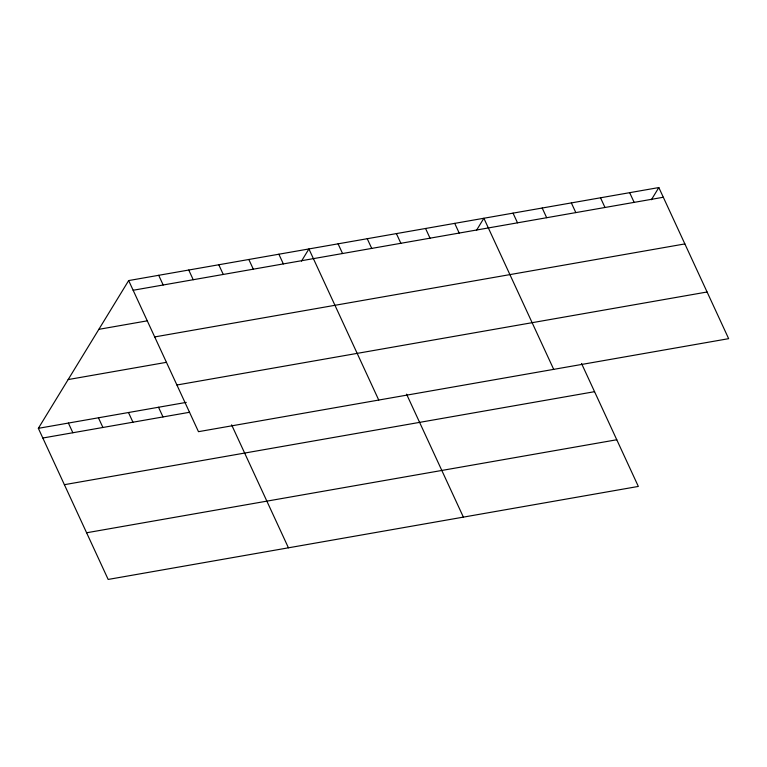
<?xml version="1.0" encoding="UTF-8"?>
<svg xmlns="http://www.w3.org/2000/svg" width="767" height="767" viewBox="0 0 767 767"><rect width="100%" height="100%" fill="white"/><g stroke="black" fill="none" stroke-linecap="round" stroke-linejoin="round"><path stroke-width="1.15" d="M581.52 363.462L638.336 486.431L108.166 579.44L38.35 428.331L128.664 280.569L658.834 187.56L728.65 338.669L198.48 431.677L128.664 280.569M301.469 261.135L308.919 248.949L378.745 400.058M476.422 230.445L483.872 218.259L553.697 369.358M651.375 199.756L658.834 187.56M133.142 290.262L663.302 197.253M98.857 329.331L147.389 320.817M154.704 336.924L684.873 243.916M68.158 379.569L166.372 362.34M176.918 385.005L707.088 291.997M38.35 428.331L186.256 402.387M42.827 438.015L189.574 412.272M64.39 484.686L594.559 391.678M86.604 532.768L616.773 439.759M629.669 192.68L634.146 202.363M600.513 197.79L604.99 207.483M571.348 202.91L575.825 212.593M542.192 208.02L546.67 217.713M513.037 213.14L517.514 222.823M454.716 223.37L459.193 233.053M425.56 228.489L430.028 238.173M396.395 233.599L400.873 243.292M367.24 238.719L371.717 248.403M338.074 243.829L342.552 253.522M406.558 394.152L463.383 517.121M278.881 254.222L283.349 263.906M248.834 259.486L253.311 269.179M218.787 264.759L223.264 274.442M188.749 270.032L193.226 279.715M231.605 424.841L288.43 547.811M158.702 275.305L163.179 284.988M158.52 407.248L162.997 416.941M128.482 412.521L132.95 422.205M98.435 417.794L102.912 427.478M68.397 423.058L72.865 432.751"/></g></svg>
